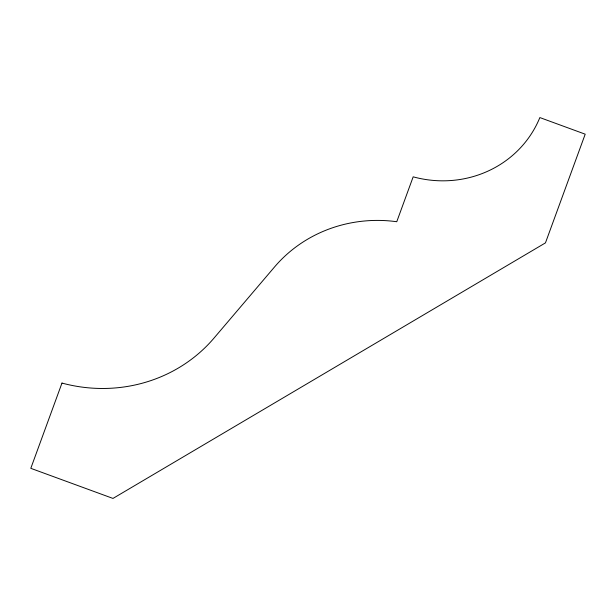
<?xml version="1.0" encoding="UTF-8"?>
<svg xmlns="http://www.w3.org/2000/svg" width="616" height="616" viewBox="0 0 616 616"><rect width="100%" height="100%" fill="white"/><g stroke="black" fill="none" stroke-linecap="round" stroke-linejoin="round"><path stroke-width="0.92" d="M61.977 383.067L30.8 468.329L112.982 498.429L545.453 242.881L585.2 134.18L539.855 117.571A108.224 103.219 20.4 0 1 413.174 176.831L396.758 221.721A137.938 131.554 20.4 0 0 274.597 266.897L213.991 338.115A149.434 142.512 20.4 0 1 61.977 383.067"/></g></svg>
